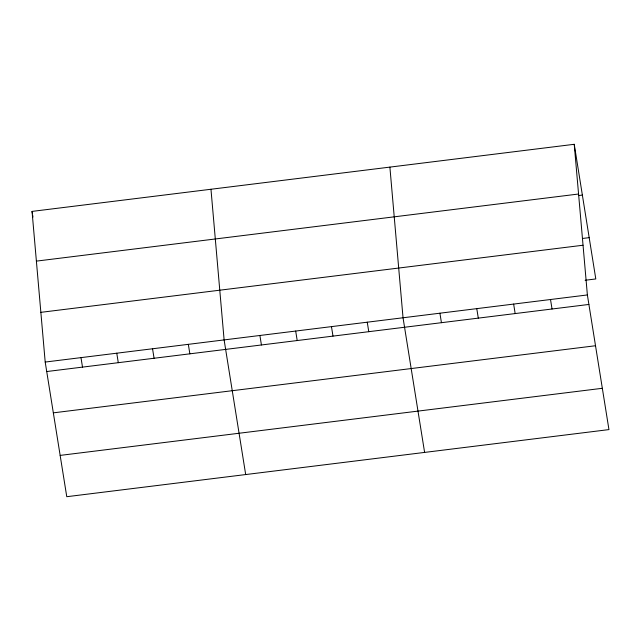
<?xml version="1.0" encoding="UTF-8"?>
<svg xmlns="http://www.w3.org/2000/svg" width="641" height="641" viewBox="0 0 641 641"><rect width="100%" height="100%" fill="white"/><g stroke="black" fill="none" stroke-linecap="round" stroke-linejoin="round"><path stroke-width="0.96" d="M574.232 144.297L587.38 294.948L608.95 429.598L66.768 496.703L45.199 362.053L32.05 211.402L574.232 144.297L595.801 278.947L585.129 280.269M36.393 261.119L578.575 194.015M578.486 195.569L582.373 195.088M582.397 238.484L589.183 237.643M40.856 312.343L583.046 245.231M45.199 362.053L587.38 294.948M46.721 371.548L588.903 304.443M53.331 412.852L595.521 345.739M60.15 455.398L602.332 388.294M550.515 299.515L552.037 309.002M513.649 304.074L515.164 313.569M476.776 308.642L478.298 318.128M439.91 313.201L441.433 322.695M424.606 452.41L403.037 317.768L389.888 167.117M367.253 322.191L368.775 331.685M331.469 326.622L332.991 336.116M295.685 331.052L297.208 340.547M259.901 335.483L261.424 344.97M245.687 474.556L224.118 339.906L210.969 189.263M188.334 344.337L189.856 353.832M152.55 348.768L154.072 358.263M116.766 353.199L118.289 362.686M80.982 357.63L82.505 367.117M32.05 211.402L32.354 213.301M32.659 215.2L32.963 217.099"/></g></svg>
